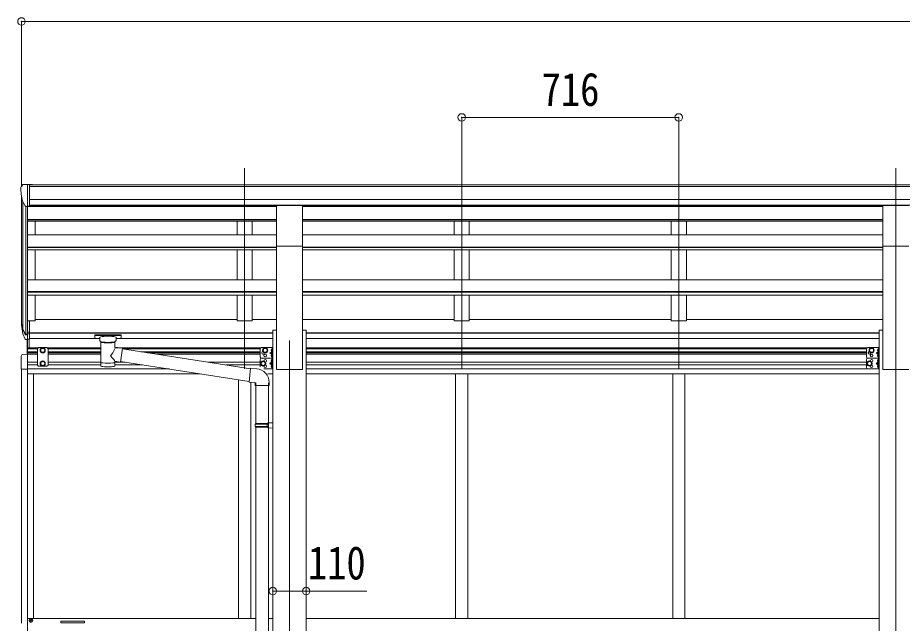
# Model space of a CAD drawing. Units: millimetres at full size. Extents: x -6988 to 7066, y -4877 to 4823.
# Drawn here: x -173 to 2745, y 294 to 2291 of the extents above; entities that cross this region are included whole.
import ezdxf
from ezdxf.enums import TextEntityAlignment as Align

# ---------------------------------------------------------------- set-up
doc = ezdxf.new("R2010")
doc.units = ezdxf.units.MM
doc.header["$LTSCALE"] = 25
doc.header["$PDMODE"] = 32
doc.header["$PDSIZE"] = 25
for name, color, linetype, lineweight in [('0-1_本体', 4, 'Continuous', 9), ('0-2_部品', 7, 'Continuous', 9), ('0-8_PARTS2', 2, 'Continuous', 9), ('0-A_寸法', 6, 'Continuous', 9), ('1-1_GLASS', 4, 'Continuous', 9), ('1-2_GLASS_SEAL', 7, 'Continuous', 9)]:
    doc.layers.add(name, color=color, linetype=linetype, lineweight=lineweight)
doc.styles.add('ＭＳ ゴシック', font='')
doc.styles.get('ＭＳ ゴシック').set_extended_font_data('MS Gothic')

msp = doc.modelspace()

# ---------------------------------------------------------------- linework, layer by layer
at = {"layer": '0-1_本体'}
for p, q in [((-134.03, 1739.75), (5580.97, 1739.75)), ((-134.03, 1734.39), (5580.97, 1734.39)), ((-160.53, 1289.48), (-160.53, 1703)), ((-156.24, 1684.2), (-156.24, 1265.22)), ((-146.53, 1668.84), (-146.53, 1247.22)), ((-140.53, 1669.37), (-140.53, 1291.65)), ((-140.53, 1667.87), (680.97, 1667.87)), ((-134.03, 1690.88), (5580.97, 1690.87)), ((-134.03, 1673.2), (5580.97, 1673.2)), ((680.97, 1670.83), (-134.03, 1670.83)), ((550.47, 1670.83), (550.47, 1667.87)), ((600.47, 1670.83), (600.47, 1667.87)), ((765.97, 1670.83), (2680.97, 1670.83)), ((765.97, 1667.87), (2680.97, 1667.87)), ((1266.47, 1670.83), (1266.47, 1667.87)), ((1316.47, 1670.83), (1316.47, 1667.87)), ((1982.47, 1670.83), (1982.47, 1667.87)), ((2032.47, 1670.83), (2032.47, 1667.87)), ((-140.53, 1625.92), (680.97, 1625.92)), ((-140.53, 1624.22), (680.97, 1624.22)), ((-140.53, 1620.44), (680.97, 1620.44)), ((-115.53, 1575.01), (-115.53, 1620.44)), ((550.47, 1620.44), (550.47, 1575.01)), ((600.47, 1620.44), (600.47, 1575.01)), ((765.97, 1625.92), (2680.97, 1625.92)), ((765.97, 1624.22), (2680.97, 1624.22)), ((765.97, 1620.44), (2680.97, 1620.44)), ((1266.47, 1620.44), (1266.47, 1575.01)), ((1316.47, 1620.44), (1316.47, 1575.01)), ((1982.47, 1620.44), (1982.47, 1575.01)), ((2032.47, 1620.44), (2032.47, 1575.01)), ((-140.53, 1575.01), (680.97, 1575.01)), ((765.97, 1575.01), (2680.97, 1575.01)), ((-140.53, 1534.43), (680.97, 1534.43)), ((-140.53, 1532.74), (680.97, 1532.74)), ((-140.53, 1525.88), (680.97, 1525.88)), ((-115.53, 1426.77), (-115.53, 1525.88)), ((550.47, 1525.88), (550.47, 1426.77)), ((600.47, 1525.88), (600.47, 1426.77)), ((680.97, 1130.22), (680.97, 1537.17)), ((765.97, 1130.22), (765.97, 1537.17)), ((765.97, 1534.43), (2680.97, 1534.43)), ((765.97, 1532.74), (2680.97, 1532.74)), ((765.97, 1525.88), (2680.97, 1525.88)), ((1266.47, 1525.88), (1266.47, 1426.77)), ((1316.47, 1525.88), (1316.47, 1426.77)), ((1982.47, 1525.88), (1982.47, 1426.77)), ((2032.47, 1525.88), (2032.47, 1426.77)), ((2680.97, 1130.22), (2680.97, 1537.17)), ((-140.53, 1426.77), (680.97, 1426.77)), ((765.97, 1426.77), (2680.97, 1426.77)), ((-140.53, 1387.63), (680.97, 1387.63)), ((-140.53, 1385.96), (680.97, 1385.96)), ((-140.53, 1376.32), (680.97, 1376.32)), ((-115.53, 1290.83), (-115.53, 1376.32)), ((550.47, 1376.32), (550.47, 1290.83)), ((765.97, 1387.63), (2680.97, 1387.63)), ((765.97, 1385.96), (2680.97, 1385.96)), ((765.97, 1376.32), (2680.97, 1376.32)), ((1266.47, 1376.32), (1266.47, 1290.83)), ((1982.47, 1376.32), (1982.47, 1290.83)), ((-134.03, 1290.83), (-115.53, 1290.83)), ((-115.53, 1296.04), (550.47, 1296.04)), ((600.47, 1296.04), (680.97, 1296.04)), ((765.97, 1296.04), (1266.47, 1296.04)), ((1316.47, 1296.04), (1982.47, 1296.04)), ((2032.47, 1296.04), (2680.97, 1296.04)), ((668.47, 1260.22), (680.97, 1260.22)), ((668.47, 1260.22), (668.47, -1919.78)), ((765.97, 1260.22), (778.47, 1260.22)), ((778.47, 1260.22), (778.47, -1919.78)), ((2668.47, 1260.22), (2680.97, 1260.22)), ((2668.47, 1260.22), (2668.47, -1919.78)), ((-134.03, 1251.73), (668.47, 1251.73)), ((-134.03, 1250.35), (668.47, 1250.35)), ((-134.03, 1233.18), (97.47, 1233.18)), ((151.47, 1233.18), (668.47, 1233.18)), ((778.47, 1251.73), (2668.47, 1251.73)), ((778.47, 1250.35), (2668.47, 1250.35)), ((778.47, 1233.18), (2668.47, 1233.18)), ((680.97, 1130.22), (765.97, 1130.22)), ((2680.97, 1130.22), (2765.97, 1130.22))]:
    msp.add_line(p, q, dxfattribs=at)
for points in [[(600.47, 1376.32), (600.47, 1290.83), (550.47, 1290.83)], [(1316.47, 1376.32), (1316.47, 1290.83), (1266.47, 1290.83)], [(2032.47, 1376.32), (2032.47, 1290.83), (1982.47, 1290.83)]]:
    msp.add_lwpolyline(points, dxfattribs=at)
at = {"layer": '0-2_部品'}
for p, q in [((-162.53, 1731.99), (-162.53, 1731.36)), ((-155.62, 1740.79), (-159.68, 1734.98)), ((-152.53, 1741.36), (-154.86, 1741.22)), ((-152.53, 1741.36), (-134.03, 1741.36)), ((-140.53, 1668.38), (-140.53, 1741.36)), ((-134.03, 1741.36), (-124.03, 1741.27)), ((-134.03, 1669.38), (-134.03, 1741.36)), ((-124.03, 1739.17), (-124.03, 1741.27)), ((-148.15, 1670.19), (-157.43, 1686.25)), ((-140.53, 1668.38), (-145.74, 1668.69)), ((-134.03, 1669.38), (-140.53, 1669.38)), ((680.97, 1671.33), (765.97, 1671.33)), ((680.97, 1537.18), (680.97, 1671.33)), ((765.97, 1537.18), (765.97, 1671.33)), ((2680.97, 1671.33), (2765.97, 1671.33)), ((2680.97, 1537.18), (2680.97, 1671.33)), ((680.97, 1537.18), (765.97, 1537.18)), ((2680.97, 1537.18), (2765.97, 1537.18)), ((-140.53, 1291.66), (-140.53, 1229.78)), ((-134.03, 1291.66), (-140.53, 1291.66)), ((-134.03, 1291.66), (-134.03, 1230.6)), ((-158.13, 1265.62), (-147.97, 1246.45)), ((-146.96, 1247.7), (-156.71, 1266.11)), ((-155.55, 1248.77), (-147.97, 1231.28)), ((-140.53, 1246.95), (-145.66, 1246.95)), ((-140.53, 1244.95), (-145.37, 1244.95)), ((-140.53, 1229.78), (-145.37, 1229.78)), ((-134.03, 1253.35), (-140.53, 1253.35)), ((-134.03, 1247.95), (-140.53, 1247.95)), ((-134.03, 1230.6), (-140.53, 1230.6)), ((80.97, 1244.89), (80.97, 1234.13)), ((80.97, 1244.69), (80.97, 1243.15)), ((82.97, 1245.55), (165.97, 1245.55)), ((82.97, 1243.37), (165.97, 1243.37)), ((82.97, 1233.46), (97.47, 1233.46)), ((97.47, 1226.65), (97.47, 1236.93)), ((151.47, 1226.65), (151.47, 1236.93)), ((151.47, 1233.46), (165.97, 1233.46)), ((167.97, 1244.89), (167.97, 1234.13)), ((101.57, 1222.15), (101.56, 1141.86)), ((147.37, 1204.58), (147.37, 1222.17)), ((172.6, 1200.67), (147.37, 1204.59)), ((172.6, 1200.67), (165.57, 1155.41)), ((594.41, 1133.31), (172.3, 1198.79)), ((147.39, 1141.86), (147.37, 1158.49)), ((147.37, 1158.24), (165.57, 1155.41)), ((590.74, 1091.38), (165.87, 1157.29)), ((615.4, 1133.19), (594.56, 1135.01)), ((612.47, 1086.3), (612.47, 952.31)), ((654.47, 1086.3), (654.47, 954.87)), ((656.47, 1077.44), (656.47, 1088.36)), ((610.47, 1077.44), (656.47, 1077.44)), ((610.47, 950.31), (611.47, 952.31)), ((610.47, 950.31), (654.47, 950.31)), ((610.47, 950.31), (610.47, 942.31)), ((610.47, 942.31), (654.47, 942.31)), ((610.47, 942.31), (611.47, 940.31)), ((611.47, 952.31), (654.47, 952.31)), ((611.47, 940.31), (654.47, 940.31)), ((612.47, 940.31), (612.47, -153.88)), ((650, 950.31), (649.57, 952.31)), ((652.47, 954.81), (668.47, 955.28)), ((652.47, 952.81), (652.47, 954.81)), ((652.47, 952.81), (654.47, 952.81)), ((652.47, 937.81), (652.47, 939.81)), ((652.47, 937.81), (668.47, 937.34)), ((654.47, 937.75), (654.47, -151.32)), ((668.47, 955.28), (668.47, 937.34))]:
    msp.add_line(p, q, dxfattribs=at)
for points in [[(80.97, 1244.89), (81.01, 1245.08), (81.09, 1245.22), (81.19, 1245.31), (81.29, 1245.37), (81.41, 1245.42), (81.71, 1245.48), (82.2, 1245.53), (82.74, 1245.55), (82.97, 1245.55)], [(80.97, 1234.13), (81.01, 1233.93), (81.09, 1233.79), (81.19, 1233.7), (81.29, 1233.64), (81.41, 1233.59), (81.71, 1233.53), (82.2, 1233.48), (82.74, 1233.46), (82.97, 1233.46)], [(97.51, 1226.71), (97.49, 1226.36), (97.73, 1225.4), (98.26, 1224.52), (99.06, 1223.68), (100.17, 1222.88), (101.57, 1222.15)], [(147.37, 1222.17), (147.61, 1222.26), (148.96, 1222.99), (150.07, 1223.84), (150.83, 1224.71), (151.29, 1225.61), (151.46, 1226.49)], [(165.97, 1245.55), (166.33, 1245.55), (166.86, 1245.52), (167.31, 1245.47), (167.61, 1245.39), (167.78, 1245.29), (167.9, 1245.15), (167.97, 1244.98), (167.97, 1244.89)], [(165.97, 1233.46), (166.33, 1233.47), (166.86, 1233.49), (167.31, 1233.54), (167.61, 1233.62), (167.78, 1233.72), (167.9, 1233.86), (167.97, 1234.04), (167.97, 1234.13)], [(594.56, 1135.01), (590.55, 1089.19), (610.47, 1087.44), (610.47, 1077.44)], [(650, 950.31), (650, 942.31), (649.57, 940.31)], [(652.47, 939.81), (654.47, 939.81), (654.47, 952.81)]]:
    msp.add_lwpolyline(points, dxfattribs=at)
for centre, radius, start, end in [((-159.53, 1731.99), 3, 93, 180), ((39.47, 1731.36), 202, 180, 192.90261), ((-154.8, 1740.22), 1, 93.5, 145), ((-145.55, 1671.69), 3, 210, 266.5), ((-71.87, 1287.79), 89.07, 174.49576, 194.41188), ((-72.58, 1292.07), 88.05, 177.22392, 197.21071), ((-27.31, 1284.84), 133.22, 183.27987, 195.71302), ((-145.37, 1247.95), 3, 210, 270), ((-145.37, 1232.78), 3, 210, 270), ((-145.66, 1248.45), 1.5, 210, 270), ((611.47, 1088.36), 45, 0, 85)]:
    msp.add_arc(centre, radius, start, end, dxfattribs=at)
for centre, major_axis, ratio, start_param, end_param in [((82.97, 1243.15), (2, 0), 0.109601, 1.5707963, 3.1415927), ((124.47, 1236.93), (27, 0), 0.122176, 6.2831853, 9.424778), ((135.47, 1226.65), (16, 0), 0.361356, 6.2636979, 6.2831853), ((165.97, 1243.15), (2, 0), 0.109601, 0, 1.5707963), ((124.49, 1221.7), (-22.91, 0.42), 0.072511, 0.0008029, 1.5715993), ((124.49, 1220.08), (-22.91, 0.42), 0.072511, 0.0008029, 1.5715993), ((124.46, 1221.7), (22.92, 0.42), 0.07247, 4.71158, 6.2823764), ((124.46, 1220.08), (22.92, 0.42), 0.07247, 4.71158, 6.2823764), ((124.47, 1178.04), (-22.81, -26.62), 0.234429, 1.6855472, 3.1268519), ((127.03, 1180.69), (20.32, -22.25), 0.045535, 0.0389954, 1.3075346), ((124.47, 1141.86), (22.92, 0), 0.101955, 3.1415499, 6.2833984), ((124.47, 1154.3), (22.91, 0), 0.122865, 3.1415927, 6.2831853)]:
    msp.add_ellipse(centre, major_axis=major_axis, ratio=ratio, start_param=start_param, end_param=end_param, dxfattribs=at)
at = {"layer": '0-8_PARTS2'}
for p, q in [((575.47, 1132.56), (575.47, 1795.09)), ((1291.47, 1132.56), (1291.47, 1795.09)), ((2007.47, 1132.56), (2007.47, 1795.09)), ((2723.47, 1132.56), (2723.47, 1795.09)), ((723.47, 1226.36), (723.47, -2019.78)), ((2723.47, 1226.36), (2723.47, -2019.78))]:
    msp.add_line(p, q, dxfattribs=at)
at = {"layer": '0-A_寸法'}
for p, q in [((-160.53, 2278.58), (-160.53, 1732.96)), ((-160.53, 2278.58), (5607.47, 2278.58)), ((1291.47, 1961.96), (1291.47, 1732.96)), ((1291.47, 1961.96), (2007.47, 1961.96)), ((2007.47, 1961.96), (2007.47, 1732.96)), ((668.47, 400.04), (778.47, 400.04)), ((778.47, 400.04), (978.47, 400.04))]:
    msp.add_line(p, q, dxfattribs=at)
for p in [(-160.53, 2278.58), (1291.47, 1961.96), (2007.47, 1961.96), (668.47, 400.04), (778.47, 400.04)]:
    msp.add_point(p, dxfattribs=at)
at = {"layer": '1-1_GLASS'}
for p, q in [((-140.53, 1201.94), (-105.03, 1201.94)), ((-140.53, 1198.44), (-108.03, 1198.44)), ((-76.03, 1201.94), (101.57, 1201.94)), ((-73.03, 1198.44), (101.57, 1198.44)), ((152.04, 1201.94), (628.47, 1201.94)), ((174.6, 1198.44), (626.5, 1198.44)), ((778.47, 1201.94), (2628.47, 1201.94)), ((778.47, 1198.44), (2626.5, 1198.44)), ((-140.53, 1189.44), (-108.03, 1189.44)), ((-140.53, 1185.94), (-108.03, 1185.94)), ((-140.53, 1181.64), (-140.53, 244.44)), ((-108.03, 1180.94), (-140.53, 1180.94)), ((-73.03, 1189.44), (101.57, 1189.44)), ((-73.03, 1185.94), (101.57, 1185.94)), ((101.56, 1180.94), (-73.03, 1180.94)), ((232.62, 1189.44), (626.47, 1189.44)), ((255.18, 1185.94), (626.47, 1185.94)), ((626.47, 1180.94), (287.41, 1180.94)), ((778.47, 1189.44), (2626.47, 1189.44)), ((778.47, 1185.94), (2626.47, 1185.94)), ((2626.47, 1180.94), (778.47, 1180.94)), ((-140.53, 1154.94), (-108.03, 1154.94)), ((-140.53, 1145.94), (-108.03, 1145.94)), ((-73.03, 1154.94), (101.56, 1154.94)), ((-73.03, 1145.94), (101.56, 1145.94)), ((147.38, 1154.94), (181.03, 1154.94)), ((147.39, 1145.94), (239.05, 1145.94)), ((455, 1154.94), (626.47, 1154.94)), ((513.01, 1145.94), (626.47, 1145.94)), ((778.47, 1154.94), (2626.47, 1154.94)), ((778.47, 1145.94), (2626.47, 1145.94)), ((-160.53, 1132.24), (-160.53, 293.64)), ((326.07, 1132.44), (-140.53, 1132.44)), ((429.2, 1116.44), (-140.53, 1116.44)), ((-120.53, 1116.44), (-120.53, 308.94)), ((668.47, 1116.44), (652.16, 1116.44)), ((680.97, 1130.23), (765.97, 1130.23)), ((778.47, 1132.44), (2668.47, 1132.44)), ((778.47, 1116.44), (2668.47, 1116.44)), ((1271.47, 1116.44), (1271.47, 309.44)), ((1311.47, 1116.44), (1311.47, 309.44)), ((1987.47, 1116.44), (1987.47, 309.44)), ((2027.47, 1116.44), (2027.47, 309.44)), ((2680.97, 1130.23), (2765.97, 1130.23)), ((555.47, 1096.85), (555.47, 309.44)), ((595.47, 1088.75), (595.47, 309.44)), ((-140.53, 308.94), (612.47, 308.94)), ((47.47, 300.44), (47.47, 295.44)), ((654.47, 308.94), (668.47, 308.94)), ((778.47, 308.94), (2668.47, 308.94))]:
    msp.add_line(p, q, dxfattribs=at)
msp.add_lwpolyline([(47.47, 295.44), (-30.53, 295.44), (-30.53, 300.44), (47.47, 300.44)], dxfattribs=at)
at = {"layer": '1-2_GLASS_SEAL'}
for p, q in [((-142.03, 1181.43), (-142.03, 1229.78)), ((-140.53, 1181.43), (-140.53, 1231.28)), ((-135.03, 1201.94), (-135.03, 1230.6)), ((-104.03, 1202.94), (-108.03, 1198.94)), ((-108.03, 1198.94), (-108.03, 1145.44)), ((-77.03, 1202.94), (-104.03, 1202.94)), ((-77.03, 1202.94), (-73.03, 1198.94)), ((-73.03, 1145.44), (-73.03, 1198.94)), ((626.47, 1197.94), (626.47, 1172.94)), ((631.47, 1202.94), (668.47, 1202.94)), ((665.47, 1198.44), (664.67, 1198.3)), ((665.97, 1202.94), (665.97, 1167.94)), ((668.47, 1202.94), (668.47, 1167.94)), ((2626.47, 1197.94), (2626.47, 1172.94)), ((2631.47, 1202.94), (2668.47, 1202.94)), ((2665.47, 1198.44), (2664.67, 1198.3)), ((2665.97, 1202.94), (2665.97, 1167.94)), ((2668.47, 1202.94), (2668.47, 1167.94)), ((-161.03, 1175.14), (-161.03, 1132.24)), ((-140.53, 1181.44), (-155.81, 1180.64)), ((631.47, 1167.94), (668.47, 1167.94)), ((631.47, 1167.94), (668.47, 1167.94)), ((665.97, 1185.44), (658.97, 1185.44)), ((665.47, 1190.44), (664.67, 1190.58)), ((665.47, 1180.44), (664.67, 1180.3)), ((665.47, 1172.44), (664.67, 1172.58)), ((665.47, 1190.44), (665.97, 1190.53)), ((665.47, 1172.44), (665.97, 1172.53)), ((665.97, 1167.94), (665.97, 1132.94)), ((668.47, 1167.94), (668.47, 1132.94)), ((2631.47, 1167.94), (2668.47, 1167.94)), ((2665.97, 1185.44), (2658.97, 1185.44)), ((2665.47, 1190.44), (2664.67, 1190.58)), ((2665.47, 1180.44), (2664.67, 1180.3)), ((2665.47, 1172.44), (2664.67, 1172.58)), ((2665.47, 1190.44), (2665.97, 1190.53)), ((2665.47, 1172.44), (2665.97, 1172.53)), ((2665.97, 1167.94), (2665.97, 1132.94)), ((-104.03, 1141.44), (-108.03, 1145.44)), ((-77.03, 1141.44), (-104.03, 1141.44)), ((-90.53, 1157.94), (-97.03, 1154.19)), ((-97.03, 1154.19), (-97.03, 1146.68)), ((-97.03, 1146.68), (-90.53, 1142.93)), ((-84.03, 1154.19), (-90.53, 1157.94)), ((-90.53, 1142.93), (-84.03, 1146.68)), ((-84.03, 1146.68), (-84.03, 1154.19)), ((-77.03, 1141.44), (-73.03, 1145.44)), ((626.47, 1162.94), (626.47, 1139.65)), ((665.97, 1150.44), (658.97, 1150.44)), ((665.47, 1163.44), (664.67, 1163.3)), ((665.47, 1155.44), (664.67, 1155.58)), ((665.47, 1145.44), (664.67, 1145.3)), ((665.47, 1155.44), (665.97, 1155.53)), ((2626.47, 1162.94), (2626.47, 1137.94)), ((2665.97, 1150.44), (2658.97, 1150.44)), ((2665.47, 1163.44), (2664.67, 1163.3)), ((2665.47, 1155.44), (2664.67, 1155.58)), ((2665.47, 1145.44), (2664.67, 1145.3)), ((2665.47, 1155.44), (2665.97, 1155.53)), ((-140.53, 1132.24), (-161.03, 1132.24)), ((638.85, 1132.94), (668.47, 1132.94)), ((665.47, 1137.44), (664.67, 1137.58)), ((665.47, 1137.44), (665.97, 1137.53)), ((2631.47, 1132.94), (2668.47, 1132.94)), ((2665.47, 1137.44), (2664.67, 1137.58)), ((2665.47, 1137.44), (2665.97, 1137.53)), ((-131.03, 301.94), (-132.03, 301.94)), ((-128.03, 302.94), (-127.03, 302.94))]:
    msp.add_line(p, q, dxfattribs=at)
for points in [[(-97.03, 1197.69), (-90.53, 1201.44), (-84.03, 1197.69)], [(-84.03, 1197.69), (-84.03, 1190.18), (-90.53, 1186.43), (-97.03, 1190.18), (-97.03, 1197.69)], [(666.36, 1194.44), (665.73, 1195.62), (663.49, 1196.74)], [(665.47, 1190.44), (665.47, 1198.44), (665.97, 1198.35), (665.97, 1190.53)], [(2666.36, 1194.44), (2665.73, 1195.62), (2663.49, 1196.74)], [(2665.47, 1190.44), (2665.47, 1198.44), (2665.97, 1198.35), (2665.97, 1190.53)], [(665.97, 1190.44), (658.97, 1185.44), (665.97, 1180.44)], [(666.36, 1194.44), (665.73, 1193.25), (663.49, 1192.14)], [(666.36, 1176.44), (665.73, 1177.62), (663.49, 1178.74)], [(666.36, 1176.44), (665.73, 1175.25), (663.49, 1174.14)], [(665.47, 1172.44), (665.47, 1180.44), (665.97, 1180.35), (665.97, 1172.53)], [(2631.47, 1167.94), (2668.47, 1167.94), (2668.47, 1132.94)], [(2665.97, 1190.44), (2658.97, 1185.44), (2665.97, 1180.44)], [(2666.36, 1194.44), (2665.73, 1193.25), (2663.49, 1192.14)], [(2666.36, 1176.44), (2665.73, 1177.62), (2663.49, 1178.74)], [(2666.36, 1176.44), (2665.73, 1175.25), (2663.49, 1174.14)], [(2665.47, 1172.44), (2665.47, 1180.44), (2665.97, 1180.35), (2665.97, 1172.53)], [(665.97, 1155.44), (658.97, 1150.44), (665.97, 1145.44)], [(666.36, 1159.44), (665.73, 1160.62), (663.49, 1161.74)], [(666.36, 1159.44), (665.73, 1158.25), (663.49, 1157.14)], [(666.36, 1141.44), (665.73, 1142.62), (663.49, 1143.74)], [(666.36, 1141.44), (665.73, 1140.25), (663.49, 1139.14)], [(665.47, 1155.44), (665.47, 1163.44), (665.97, 1163.35), (665.97, 1155.53)], [(665.47, 1137.44), (665.47, 1145.44), (665.97, 1145.35), (665.97, 1137.53)], [(2665.97, 1155.44), (2658.97, 1150.44), (2665.97, 1145.44)], [(2666.36, 1159.44), (2665.73, 1160.62), (2663.49, 1161.74)], [(2666.36, 1159.44), (2665.73, 1158.25), (2663.49, 1157.14)], [(2666.36, 1141.44), (2665.73, 1142.62), (2663.49, 1143.74)], [(2666.36, 1141.44), (2665.73, 1140.25), (2663.49, 1139.14)], [(2665.47, 1155.44), (2665.47, 1163.44), (2665.97, 1163.35), (2665.97, 1155.53)], [(2665.47, 1137.44), (2665.47, 1145.44), (2665.97, 1145.35), (2665.97, 1137.53)], [(-132.03, 301.94), (-132.03, 302.94), (-131.03, 302.94)], [(-130.03, 303.94), (-130.03, 304.94), (-129.03, 304.94), (-129.03, 303.94)], [(-129.03, 300.94), (-129.03, 299.94), (-130.03, 299.94), (-130.03, 300.94)], [(-127.03, 302.94), (-127.03, 301.94), (-128.03, 301.94)]]:
    msp.add_lwpolyline(points, dxfattribs=at)
for points in [[(643.47, 1186.43), (649.97, 1190.18), (649.97, 1197.69), (643.47, 1201.44), (636.97, 1197.69), (636.97, 1190.18)], [(2643.47, 1186.43), (2649.97, 1190.18), (2649.97, 1197.69), (2643.47, 1201.44), (2636.97, 1197.69), (2636.97, 1190.18)], [(636.47, 1142.93), (642.97, 1146.68), (642.97, 1154.19), (636.47, 1157.94), (629.97, 1154.19), (629.97, 1146.68)], [(2636.47, 1142.93), (2642.97, 1146.68), (2642.97, 1154.19), (2636.47, 1157.94), (2629.97, 1154.19), (2629.97, 1146.68)]]:
    msp.add_lwpolyline(points, close=True, dxfattribs=at)
for centre, radius in [((-90.53, 1193.94), 8.5), ((-90.53, 1193.94), 7.5), ((-90.53, 1193.94), 6.5), ((643.47, 1193.94), 8.5), ((643.47, 1193.94), 7.5), ((643.47, 1193.94), 6.5), ((2643.47, 1193.94), 8.5), ((2643.47, 1193.94), 7.5), ((2643.47, 1193.94), 6.5), ((643.47, 1176.94), 4.25), ((2643.47, 1176.94), 4.25), ((-90.53, 1150.44), 8.5), ((-90.53, 1150.44), 7.5), ((-90.53, 1150.44), 6.5), ((636.47, 1150.44), 8.5), ((636.47, 1150.44), 7.5), ((636.47, 1150.44), 6.5), ((2636.47, 1150.44), 8.5), ((2636.47, 1150.44), 7.5), ((2636.47, 1150.44), 6.5), ((-129.53, 302.44), 5.9)]:
    msp.add_circle(centre, radius, dxfattribs=at)
for centre, radius, start, end in [((631.47, 1197.94), 5, 90, 180), ((669.57, 1194.44), 6.5, 147.94412, 212.05588), ((664.83, 1197.41), 0.9, 100, 147.94412), ((2631.47, 1197.94), 5, 90, 180), ((2669.57, 1194.44), 6.5, 147.94412, 212.05588), ((2664.83, 1197.41), 0.9, 100, 147.94412), ((-155.53, 1175.14), 5.5, 93, 180), ((631.47, 1172.94), 5, 180, 270), ((631.47, 1162.94), 5, 90, 180), ((636.47, 1185.44), 4.25, 94.76077, 6.29431), ((669.57, 1176.44), 6.5, 147.94412, 212.05588), ((664.83, 1191.46), 0.9, 212.05588, 260), ((664.83, 1179.41), 0.9, 100, 147.94412), ((664.83, 1173.46), 0.9, 212.05588, 260), ((2631.47, 1172.94), 5, 180, 270), ((2631.47, 1162.94), 5, 90, 180), ((2636.47, 1185.44), 4.25, 94.76077, 6.29431), ((2669.57, 1176.44), 6.5, 147.94412, 212.05588), ((2664.83, 1191.46), 0.9, 212.05588, 260), ((2664.83, 1179.41), 0.9, 100, 147.94412), ((2664.83, 1173.46), 0.9, 212.05588, 260), ((643.47, 1158.94), 4.25, 274.76077, 186.29431), ((643.47, 1141.94), 4.25, 173.70569, 85.23923), ((669.57, 1159.44), 6.5, 147.94412, 212.05588), ((669.57, 1141.44), 6.5, 147.94412, 212.05588), ((664.83, 1162.41), 0.9, 100, 147.94412), ((664.83, 1156.46), 0.9, 212.05588, 260), ((664.83, 1144.41), 0.9, 100, 147.94412), ((664.83, 1138.46), 0.9, 212.05588, 260), ((2631.47, 1137.94), 5, 180, 270), ((2643.47, 1158.94), 4.25, 274.76077, 186.29431), ((2643.47, 1141.94), 4.25, 173.70569, 85.23923), ((2669.57, 1159.44), 6.5, 147.94412, 212.05588), ((2669.57, 1141.44), 6.5, 147.94412, 212.05588), ((2664.83, 1162.41), 0.9, 100, 147.94412), ((2664.83, 1156.46), 0.9, 212.05588, 260), ((2664.83, 1144.41), 0.9, 100, 147.94412), ((2664.83, 1138.46), 0.9, 212.05588, 260), ((-131.03, 303.94), 1, 270, 0), ((-131.03, 300.94), 1, 0, 90), ((-128.03, 303.94), 1, 180, 270), ((-128.03, 300.94), 1, 90, 180)]:
    msp.add_arc(centre, radius, start, end, dxfattribs=at)

# ---------------------------------------------------------------- texts
at = {"layer": '0-A_寸法', "color": 7, "style": 'ＭＳ ゴシック', "width": 0.85}
for s, p in [('716', (1554.97, 1966.96)), ('110', (783.97, 405.04))]:
    msp.add_text(s, height=110, dxfattribs=at).set_placement(p, align=Align.BOTTOM_LEFT)

doc.saveas('drawing.dxf')
